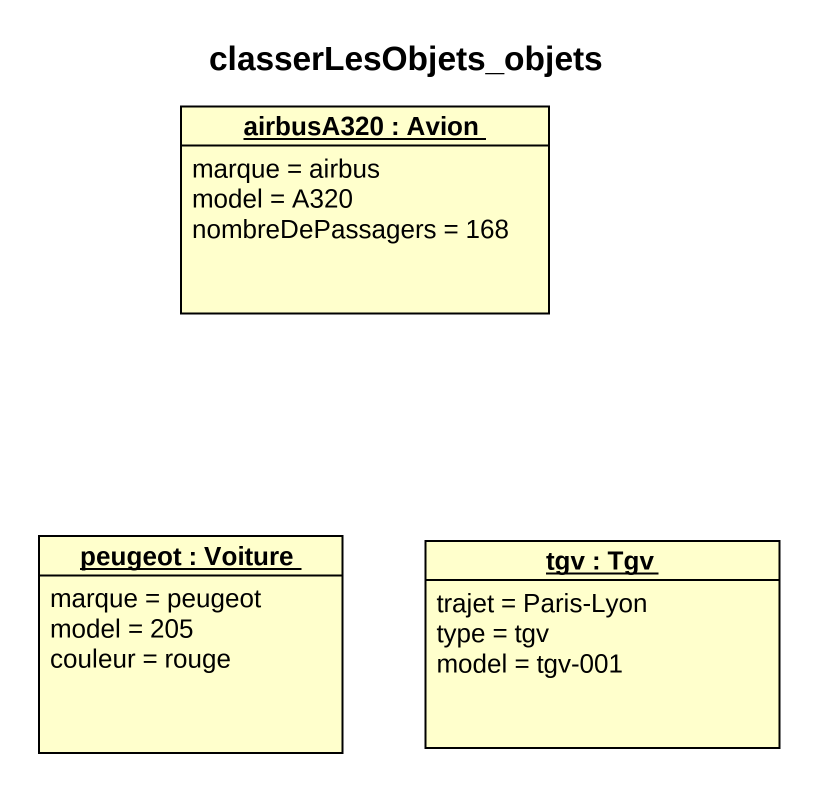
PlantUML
@startuml
title classerLesObjets_objets
hide circle
hide empty members
object "airbusA320 : Avion" as airbusA320 {
  marque = airbus
  model = A320
  nombreDePassagers = 168
}
object "peugeot : Voiture" as peugeot {
  marque = peugeot
  model = 205
  couleur = rouge
}
object "tgv : Tgv" as tgv {
  trajet = Paris-Lyon
  type = tgv
  model = tgv-001
}
@enduml
